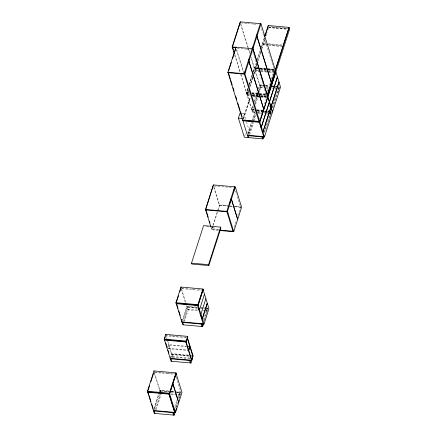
<?xml version="1.0" encoding="UTF-8"?>
<svg xmlns="http://www.w3.org/2000/svg" width="437" height="437" viewBox="0 0 437 437"><rect width="100%" height="100%" fill="white"/><g stroke="black" fill="none" stroke-linecap="round" stroke-linejoin="round"><path stroke-width="0.33" stroke-dasharray="2.19 1.64" d="M247.784 88.176L246.337 92.666L249.014 92.906M249.024 84.325L252.116 74.7M253.149 71.488L254.389 67.637L259.075 68.057M247.937 88.558L246.473 93.108L249.156 93.349M249.161 84.767L252.329 74.913M253.373 71.668L256.087 63.218M257.344 59.317L260.272 50.222M261.108 47.622L264.451 37.227M248.074 89.001L246.61 93.551L249.959 93.851M249.538 84.456L252.466 75.355M253.509 72.105L256.224 63.66M257.273 60.41L260.616 50.015M261.452 47.414L264.38 38.319M248.396 90.033L246.932 94.583L249.609 94.824M249.647 86.133L252.575 77.038M253.618 73.787L256.754 64.042M257.797 60.792L260.725 51.697M261.561 49.097L264.904 38.702M248.533 90.475L247.069 95.026L249.745 95.266M249.751 86.684L252.919 76.83M253.881 73.848L256.683 65.135M257.726 61.885L260.862 52.14M261.905 48.889L264.833 39.794M266.089 35.894L267.34 31.994M268.176 29.394L268.597 28.094M248.445 91.617L247.205 95.468L249.882 95.708M249.888 87.121L252.985 77.496M254.017 74.29L255.257 70.439L259.939 70.854M167.764 347.011L168.529 344.635L186.49 346.235M167.71 348.049L168.666 345.077L185.965 346.617M242.622 117.209L243.841 113.407L241.951 113.238M243.081 118.667L250.101 96.845M243.425 118.465L250.237 97.287M243.562 118.908L250.581 97.09M153.999 408.568L158.702 393.95M159.516 391.41L159.926 390.137L170.572 391.088M170.162 358.318L171.67 353.626L188.964 355.166M182.076 321.277L186.905 306.255L196.885 307.145M212.677 226.12L211.639 229.354L218.292 229.949M212.89 225.476L217.67 210.612M217.877 209.962L219.538 204.795L227.524 205.505M154.135 409.01L159.45 392.486M159.652 391.852L160.062 390.58L170.709 391.53M170.485 358.176L171.807 354.068L189.101 355.609M182.813 319.84L187.041 306.698L197.021 307.588M218.429 230.392L211.776 229.796L217.599 211.699M217.806 211.055L219.674 205.237L213.726 186.009M154.206 410.977L159.521 394.453M160.335 391.913L160.745 390.64L161.127 391.869M171.359 357.646L172.489 354.128L173.249 356.587L172.872 357.756M182.693 322.402L187.724 306.758L188.484 309.216L184.66 321.108M252.886 105.962L251.646 109.813L254.323 110.053M254.536 100.827L257.218 92.486M258.458 88.635L259.698 84.783L263.041 85.084M155.512 409.556L160.417 394.305M172.189 357.695L172.566 356.521L167.841 341.259M183.977 321.042L187.801 309.156L186.905 306.255M253.231 105.765L251.783 110.255L254.465 110.495M254.465 101.914L257.562 92.283M258.595 89.077L259.835 85.226L264.516 85.641M156.189 409.622L161.095 394.365M253.498 107.109L252.466 110.315L253.072 112.282L254.105 109.07M254.94 102.613L257.83 93.627M258.862 90.421L260.518 85.286L261.124 87.253L259.474 92.387M244.747 135.983L245.769 132.815M255.077 112.462L252.389 112.222L253.837 107.726M255.077 103.875L258.169 94.25M259.201 91.043L260.441 87.192L255.121 69.996L259.802 70.412M255.552 104.58L258.442 95.594M248.003 133.252L251.51 122.344M251.717 121.705L255.022 111.435M247.932 134.339L252.269 120.863M252.477 120.219L255.159 111.877M248.615 134.399L252.537 122.207M252.744 121.562L255.427 113.221M249.145 134.421L253.083 122.185M253.291 121.541L255.558 114.483M249.844 134.438L253.558 122.89M254.383 120.322L256.24 114.543M268.941 45.404L282.313 46.601L282.176 45.006L266.794 43.629M267.444 91.251L268.684 87.4M269.509 84.833L269.924 83.549M271.366 79.053L274.256 70.073M259.78 118.837L262.67 109.851M264.527 104.077L266.592 97.659M174.805 406.279L177.056 399.287M178.078 396.108L179.307 392.295L180.066 394.753L178.837 398.566M174.876 408.245L177.127 401.253M178.149 398.074L179.984 392.355L180.366 393.584M203.342 319.742L206.963 308.478L207.537 310.319M263.888 132.46L270.29 112.566M270.907 110.643L270.492 111.927L271.104 113.888L262.282 113.101M271.94 107.431L278.544 86.897L279.15 88.858L278.473 88.798L278.014 87.324M175.974 407.464L177.613 402.379M203.822 320.884L207.045 310.871L206.472 309.03M264.434 132.438L271.246 111.26M272.278 108.054L278.473 88.798M176.308 407.289L177.531 403.477M178.962 399.025L181.213 392.038L176.559 391.623M203.964 321.299L204.369 320.048M204.571 319.42L208.192 308.156L206.859 308.036M234.172 227.377L236.461 220.264M237.914 215.741L240.825 206.696L230.845 205.805M265.734 130.215L271.514 112.249M272.961 107.753L276.883 95.561M277.708 92.994L279.773 86.575L278.435 86.455M270.071 117.1L270.481 115.816M271.104 113.888L271.514 112.604M277.916 92.71L278.533 90.787M240.842 22.915L246.861 23.451M247.533 23.511L252.886 23.991M253.553 24.051L257.568 24.406M270.842 26.772L287.573 28.268M268.668 27.001L288.07 28.738M268.804 27.444L287.541 29.121M268.487 27.569L287.224 29.241M266.128 43.574L262.784 43.274L263.101 44.306L267.783 44.721M265.947 44.137L262.604 43.837L262.921 44.869L266.264 45.164M266.614 44.197L281.996 45.568M268.455 44.782L282.493 46.038M237.264 48.343L246.086 49.13M246.768 49.19L251.515 49.616M257.617 67.882L254.946 67.648L255.263 68.68L259.944 69.095M260.294 68.123L266.313 68.658M266.98 68.718L273.666 69.319M259.742 68.117L265.767 68.653M268.444 68.893L274.463 69.428M259.212 68.5L254.525 68.079L251.182 57.274M259.878 68.56L267.242 69.215M267.908 69.275L274.6 69.871M258.109 68.505L254.766 68.21L255.082 69.243L259.764 69.658M258.775 68.565L266.133 69.226M266.799 69.281L274.157 69.942M257.551 68.5L254.208 68.199L251.002 57.837M260.228 68.74L267.591 69.396M268.258 69.456L274.283 69.991L262.85 33.07M260.616 69.155L267.302 69.751M267.968 69.811L274.654 70.406M260.43 69.718L267.788 70.373M268.455 70.433L274.474 70.974M260.474 70.472L275.195 71.788M260.61 70.914L275.332 72.231M260.43 71.477L255.077 71.002L259.518 85.346L264.871 85.827M261.097 71.537L268.46 72.198M269.126 72.252L273.813 72.673M265.718 85.319L269.066 85.619M271.743 85.86L277.763 86.395M265.188 85.701L268.531 86.002M271.858 86.297L279.909 87.018M265.538 85.881L268.881 86.182M272.229 86.482L274.906 86.723M275.572 86.777L277.582 86.958M278.249 87.018L279.587 87.138M263.003 86.089L260.332 85.849L260.944 87.815L263.609 88.05M265.674 86.324L269.006 86.624M272.344 86.919L274.343 87.1M275.015 87.16L276.348 87.28M260.441 87.192L265.128 87.608M265.794 87.668L268.46 87.908M271.798 88.203L273.802 88.383M274.469 88.443L277.134 88.678M266.28 88.29L268.28 88.471M274.955 89.066L276.954 89.246M249.194 92.344L246.517 92.103L240.705 73.318M251.87 92.584L265.925 93.835M251.69 93.147L259.054 93.802M259.72 93.862L266.412 94.458M248.8 93.168L246.796 92.988L247.113 94.021L249.789 94.261M252.144 93.463L258.163 94.004M258.83 94.064L266.188 94.72M251.827 93.589L259.196 94.245M259.857 94.305L266.548 94.9M252.63 94.086L258.666 94.627M259.316 94.687L266.029 95.282M252.46 94.496L259.818 95.151M260.485 95.211L266.504 95.752M252.078 95.042L259.644 95.719M260.305 95.774L267.007 96.375M249.396 95.086L247.386 94.905L251.827 109.25L253.837 109.43M252.073 95.321L258.092 95.861M260.769 96.096L267.46 96.697M252.215 95.485L258.442 96.042M258.999 96.091L266.472 96.757M253.252 95.725L260.037 96.331M260.72 96.391L266.827 96.938M253.028 95.987L267.28 97.26M252.848 96.55L260.31 97.216M260.993 97.276L266.423 97.762M256.514 109.665L263.872 110.326M267.886 110.681L269.897 110.861M270.563 110.922L271.901 111.042M254.645 109.933L252.646 109.753L253.252 111.719L255.257 111.894M257.317 110.168L261.987 110.588M267.99 111.124L269.995 111.298M257 110.288L271.721 111.604M257.136 110.73L271.858 112.047M257.289 110.894L263.396 111.44M264.074 111.501L266.111 111.681M266.788 111.741L269.503 111.987M270.181 112.047L271.541 112.167M257.426 111.337L266.242 112.123M266.92 112.183L269.629 112.429M257.923 112.134L263.26 112.609M263.932 112.67L266.597 112.91M267.264 112.97L269.268 113.145M256.863 112.62L261.747 113.057M258.038 113.303L262.779 113.729M266.849 114.09L268.881 114.27M247.233 132.291L249.756 132.52L246.408 121.688M214.01 185.987L233.298 187.708M219.674 205.237L228.988 206.067M229.654 206.127L234.308 206.543M234.975 206.603L240.962 207.138M229.338 206.248L219.358 205.357L213.343 185.927M230.004 206.308L233.992 206.663M234.658 206.723L240.645 207.258L236.636 194.301M206.477 226.721L209.099 226.956M212.377 227.251L215.654 227.54M219.139 229.447L211.819 228.791L211.421 227.497M181.929 288.092L183.261 288.207M185.922 288.447L189.248 288.742M191.909 288.983L195.23 289.278M197.895 289.512L201.883 289.873M181.748 288.655L201.703 290.436M200.873 307.506L206.198 307.981M200.982 307.943L208.329 308.598M197.366 307.768L186.725 306.818L186.32 305.518M204.019 308.364L206.013 308.544M206.679 308.604L208.012 308.719L207.406 306.769M197.486 308.211L187.544 307.326L188.303 309.778L197.584 310.609M200.802 308.506L202.79 308.686M187.801 309.156L197.764 310.046M203.068 310.516L205.057 310.696M205.718 310.756L207.045 310.871M171.348 335.873L166.027 335.398L167.038 338.653M172.014 335.933L183.988 337.003M184.654 337.064L185.982 337.178M186.468 337.801L165.847 335.96L166.655 338.566M168.048 348.256L188.669 350.097M168.185 348.699L188.806 350.54M188.784 355.734L171.49 354.188L167.458 341.171M189.543 356.231L172.309 354.691L173.068 357.149L191.625 358.804M172.566 356.521L189.822 358.061M154.949 371.969L160.936 372.504M161.603 372.564L166.923 373.04M167.59 373.1L172.91 373.575M173.576 373.63L175.57 373.81M154.769 372.532L174.057 374.252M171.233 391.148L175.893 391.563M171.348 391.585L174.03 391.825M176.652 392.06L181.35 392.481M170.386 391.65L159.745 390.7L154.103 372.471M171.053 391.71L175.712 392.126M176.373 392.186L181.033 392.601M160.565 391.202L168.518 391.913M171.167 392.147L175.811 392.563M176.472 392.623L179.121 392.858L179.886 395.316L177.231 395.081M170.785 393.923L180.749 394.813M171.266 394.545L176.57 395.021M261.446 28.536L262.653 32.42M277.987 88.378L278.287 89.361M252.996 52.265L255 58.738M255.203 59.388L266.024 94.348M269.52 105.645L269.924 106.95M270.295 112.282L270.601 113.265M269.962 112.353L270.421 113.828M269.782 112.921L270.241 114.39M240.956 24.237L249.778 52.74M240.372 23.505L247.79 47.469M247.992 48.119L249.598 53.303M236.488 48.955L243.704 72.263M236.51 50.168L243.524 72.826M234.888 54.532L240.503 72.668M234.707 55.095L240.525 73.88M240.721 74.53L252.389 112.222M243.841 113.407L245.616 119.143M235.63 191.067L236.433 193.657M211.038 227.409L211.776 229.796M206.291 309.593L206.865 311.434M181.666 289.332L185.698 302.349M181.082 288.595L185.517 302.912M176.193 376.978L180.831 391.951M154.283 371.909L160.821 393.038"/><path stroke-width="0.66" d="M234.308 53.8L232.167 46.879L240.213 21.85L260.288 23.642L244.19 73.7M240.148 22.932L232.304 47.322L236.319 47.682M248.129 137.589L227.901 72.247L235.953 47.218L236.089 47.66M228.66 70.761L231.342 62.42M232.582 58.569L235.674 48.944M244.534 73.503L245.359 70.936M248.658 60.667L249.281 58.738M252.581 48.474L253.203 46.546M256.503 36.276L257.125 34.354M259.097 121.737L259.78 121.797L244.906 73.749L248.893 61.36L248.211 61.3M264.658 36.577L268.209 25.532L288.966 27.384L289.562 29.301L263.806 109.283L248.932 61.235L252.914 48.846L252.236 48.786M267.236 94.851L252.957 48.72L256.94 36.331L256.262 36.271M271.262 82.336L256.983 36.205L260.965 23.817L260.283 23.751M210.836 226.765L205.488 209.481L213.387 184.922L234.674 186.823L234.811 187.265M175.024 412.61L174.205 415.15L154.283 413.369L147.438 391.262L153.982 370.926L175.947 372.887L176.116 373.427L169.572 393.764L147.608 391.803L149.651 385.45M192.488 358.302L190.98 362.994L171.058 361.219L164.214 339.107L165.721 334.414L187.692 336.375L187.861 336.916L186.348 341.608L164.383 339.647L165.323 336.714M203.5 324.074L202.692 326.576L182.77 324.8L175.925 302.694L180.962 287.049L202.926 289.01L203.096 289.551L198.065 305.19L176.095 303.234L178.509 295.723M150.88 381.638L153.534 373.373M179.716 291.971L181.126 287.59L180.962 287.049M147.925 391.683L147.744 392.246L169.032 394.147M164.7 339.527L164.52 340.09L185.807 341.991L187.692 336.375M176.411 303.109L176.231 303.671L197.519 305.572L197.699 305.01M191.504 263.15L203.582 225.607L220.625 227.125L220.898 228.01L208.826 265.554L191.777 264.03L191.504 263.15L208.547 264.669L208.826 265.554M263.877 136.355L263.052 138.917L244.343 137.251L238.427 118.137L240.055 113.068L241.317 113.183M265.215 35.719L268.138 26.624M153.567 409.911L153.387 410.474L174.674 412.375M154.387 410.414L154.206 410.977L154.966 413.435M183.633 324.298L183.453 324.86L182.693 322.402M248.385 135.12L248.811 137.65M208.547 264.669L220.625 227.125M226.776 211.382L234.674 186.823M229.409 204.068L230.031 202.129M233.358 191.788L233.981 189.849M233.068 231.583L233.751 231.648L227.491 211.432L231.402 199.272L230.72 199.212M235.352 186.992L241.612 207.209L237.701 219.363L231.441 199.152L235.352 186.992L234.669 186.932M169.572 393.764L169.409 393.224L175.947 372.887M198.802 309.587L199.48 309.647L197.895 304.655L202.926 289.01M169.627 393.803L172.855 383.757L178.711 402.674L175.483 412.714L174.8 412.654L168.944 393.742L169.627 393.803L175.483 412.714M198.114 305.228L203.107 289.709L202.424 289.649M267.231 94.96L288.966 27.384M259.136 120.841L258.955 121.404L242.672 119.951M289.103 27.826L267.368 95.403L266.685 95.342M259.78 121.797L263.762 109.408L248.893 61.36M200.201 314.11L200.883 314.17L199.512 309.746L204.472 294.134L203.107 289.709M261.348 126.856L259.824 121.945L267.837 97.036L269.356 101.952L261.348 126.856L260.665 126.796M188.669 350.097L189.816 346.536L187.156 346.295M188.806 350.54L189.953 346.973M201.599 318.628L202.282 318.688L200.911 314.269L205.871 298.651L204.505 294.232M262.91 131.914L261.392 127.003L269.4 102.1L270.924 107.01L262.91 131.914L262.233 131.854M202.282 318.688L207.269 303.169L205.903 298.75M203.97 324.145L202.309 318.786L207.302 303.267L208.962 308.626L203.97 324.145L203.287 324.079M264.478 136.978L262.959 132.061L270.967 107.158L272.486 112.074L264.478 136.978L263.795 136.918M261.943 136.328L262.369 138.857M202.194 325.953L202.014 326.515L201.249 324.057M192.957 355.527L191.444 360.219L170.162 358.318M203.342 323.238L203.161 323.801L181.874 321.9L181.448 319.387M233.107 230.692L232.926 231.255L220.286 230.124M170.299 358.761L191.586 360.662L193.094 355.969L187.315 337.298M175.434 411.337L176.455 408.158M233.751 231.648L237.657 219.489L231.402 199.272M256.3 36.145L256.983 36.205M232.167 46.879L252.957 48.72M248.249 61.175L248.932 61.235M227.901 72.247L244.906 73.749M244.327 74.143L228.038 72.689L228.218 72.127L230.425 79.25M238.427 118.137L242.213 118.476M242.808 120.394L259.824 121.945M242.945 120.836L259.228 122.289M260.709 126.943L261.392 127.003M262.276 132.001L262.959 132.061M247.386 135.18L263.669 136.634M247.522 135.623L263.806 137.076L244.223 73.689M230.758 199.086L231.441 199.152M205.488 209.481L227.491 211.432M226.912 211.825L205.625 209.924L213.387 184.922M219.762 230.507L233.063 231.697L226.808 211.366M175.925 302.694L197.895 304.655M198.83 309.686L199.512 309.746M200.228 314.208L200.911 314.269M201.632 318.726L202.309 318.786M182.011 322.342L203.298 324.243L197.382 305.13M164.214 339.107L186.184 341.068L186.348 341.608M190.117 355.849L192.777 356.089L187.336 338.511M147.438 391.262L169.409 393.224M153.524 410.917L174.811 412.818L168.895 393.704M268.209 25.532L268.351 25.974M260.965 23.817L275.244 69.947M256.94 36.331L271.224 82.462M252.914 48.846L267.788 96.894M252.242 48.671L252.378 49.113M240.213 21.85L240.35 22.292M255.53 109.19L255.929 110.485M261.228 127.593L261.632 128.899M262.446 136.956L263.052 138.917M232.484 46.759L233.484 49.998M233.888 51.293L234.489 53.238M230.823 80.545L232.227 85.073M233.03 87.662L234.03 90.901M235.636 96.08L236.636 99.319M237.837 103.203L240.044 110.321M240.443 111.621L241.847 116.149M227.295 211.907L227.895 213.851M205.805 209.361L206.406 211.306M206.81 212.601L208.214 217.134M209.416 221.018L210.017 222.963M198.906 308.915L199.512 310.871M200.922 315.427L201.73 318.032M201.932 324.123L202.692 326.576M176.614 303.764L178.023 308.32M178.831 310.92L180.241 315.481M185.987 341.428L191.63 359.656M185.67 341.548L191.586 360.662M190.221 360.536L190.98 362.994M189.538 360.476L190.297 362.934M165.721 334.414L165.891 334.955M170.982 358.821L171.741 361.279M165.705 342.783L167.12 347.339M167.923 349.944L168.933 353.2M173.844 408.557L174.653 411.157M173.445 412.692L174.205 415.15M172.762 412.632L173.522 415.09M153.982 370.926L154.146 371.466M148.127 392.333L148.733 394.289M149.132 395.589L150.945 401.45M151.754 404.05L153.163 408.606M176.127 373.591L172.894 383.631L178.749 402.548L181.983 392.502L176.127 373.591M275.884 72.007L267.876 96.916L269.394 101.826L277.408 76.923L275.884 72.007M277.451 77.07L269.443 101.974L270.962 106.885L278.97 81.981L277.451 77.07M279.019 82.129L271.006 107.032L272.53 111.948L280.538 87.045L279.019 82.129"/></g></svg>
